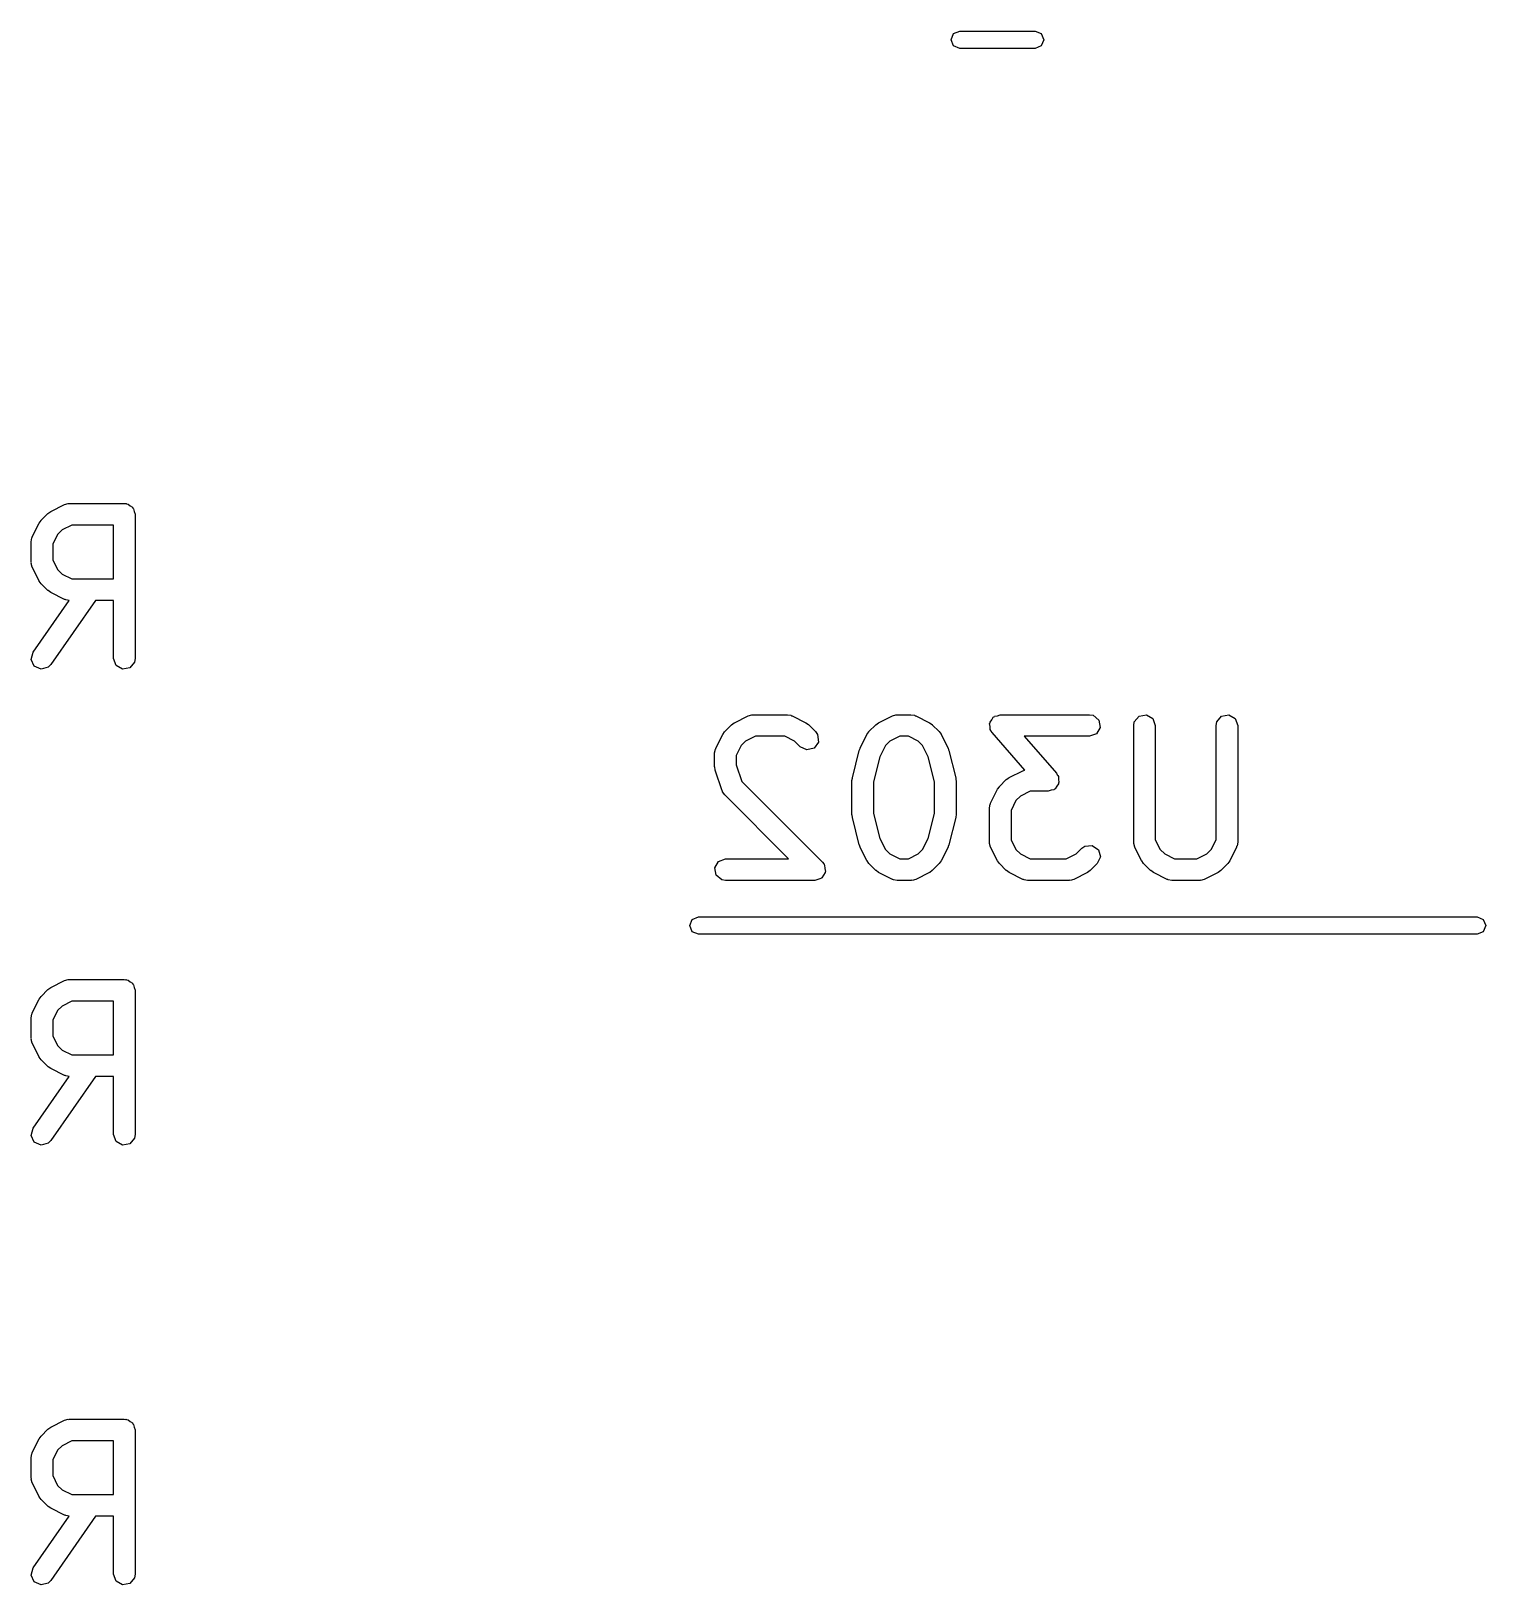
# Model space of a CAD drawing. Extents: x 64 to 231, y -147 to -43.
# Drawn here: x 133 to 143.09, y -81.81 to -71.03 of the extents above; entities that cross this region are included whole.
import ezdxf

# ---------------------------------------------------------------- set-up
doc = ezdxf.new("R2010")
doc.units = 0
doc.layers.add('BLACK', color=7, linetype='CONTINUOUS')

msp = doc.modelspace()

# ---------------------------------------------------------------- linework, layer by layer
at = {"layer": 'BLACK', "linetype": 'CONTINUOUS'}
for p, q in [((139.379, -71.093), (139.396, -71.0506)), ((139.396, -71.1354), (139.379, -71.093)), ((139.396, -71.0506), (139.439, -71.033)), ((139.439, -71.033), (139.961, -71.033)), ((139.961, -71.033), (140.004, -71.0506)), ((140.004, -71.0506), (140.021, -71.093)), ((140.021, -71.093), (140.004, -71.1354)), ((139.439, -71.153), (139.396, -71.1354)), ((139.961, -71.153), (139.439, -71.153)), ((140.004, -71.1354), (139.961, -71.153)), ((133.138, -74.3639), (133.233, -74.3163)), ((133.233, -74.3163), (133.258, -74.3089)), ((133.258, -74.3089), (133.262, -74.3099)), ((133.262, -74.3099), (133.267, -74.3084)), ((133.267, -74.3084), (133.647, -74.3084)), ((133.647, -74.3084), (133.657, -74.3101)), ((133.657, -74.3101), (133.66, -74.3095)), ((133.66, -74.3095), (133.663, -74.3112)), ((133.663, -74.3112), (133.673, -74.3129)), ((133.673, -74.3129), (133.688, -74.3254)), ((133.688, -74.3254), (133.705, -74.3352)), ((133.705, -74.3352), (133.707, -74.3415)), ((133.707, -74.3415), (133.712, -74.3459)), ((133.712, -74.3459), (133.716, -74.3651)), ((133.009, -74.5403), (133.057, -74.4451)), ((133.057, -74.4451), (133.07, -74.4271)), ((133.07, -74.4271), (133.071, -74.4256)), ((133.071, -74.4256), (133.118, -74.378)), ((133.118, -74.378), (133.137, -74.3651)), ((133.137, -74.3651), (133.138, -74.3639)), ((133.716, -74.3651), (133.722, -74.3834)), ((133.722, -74.3834), (133.722, -75.3834)), ((133.001, -74.5739), (133.006, -74.5482)), ((133.006, -74.5482), (133.008, -74.5448)), ((133.008, -74.5448), (133.009, -74.5403)), ((133.185, -74.523), (133.151, -74.5916)), ((133.216, -74.4926), (133.185, -74.523)), ((133.284, -74.4584), (133.216, -74.4926)), ((133.572, -74.4584), (133.284, -74.4584)), ((133.572, -74.8322), (133.572, -74.4584)), ((133.001, -74.7167), (133.001, -74.5739)), ((133.151, -74.5916), (133.151, -74.699)), ((133.003, -74.7209), (133.001, -74.7167)), ((133.002, -74.7253), (133.003, -74.7209)), ((133.009, -74.7503), (133.002, -74.7253)), ((133.057, -74.8455), (133.009, -74.7503)), ((133.151, -74.699), (133.185, -74.7675)), ((133.185, -74.7675), (133.216, -74.7979)), ((133.058, -74.8466), (133.057, -74.8455)), ((133.071, -74.865), (133.058, -74.8466)), ((133.118, -74.9126), (133.071, -74.865)), ((133.216, -74.7979), (133.284, -74.8322)), ((133.284, -74.8322), (133.572, -74.8322)), ((133.015, -75.3404), (133.265, -74.982)), ((133.12, -74.9133), (133.118, -74.9126)), ((133.138, -74.9267), (133.12, -74.9133)), ((133.448, -74.9822), (133.137, -75.4264)), ((133.233, -74.9743), (133.138, -74.9267)), ((133.237, -74.9748), (133.233, -74.9743)), ((133.241, -74.9777), (133.237, -74.9748)), ((133.265, -74.982), (133.241, -74.9777)), ((133.572, -74.9822), (133.448, -74.9822)), ((133.572, -75.3834), (133.572, -74.9822)), ((133.001, -75.3899), (133.015, -75.3404)), ((133.023, -75.4364), (133.001, -75.3899)), ((133.59, -75.4316), (133.572, -75.3834)), ((133.718, -75.409), (133.685, -75.4483)), ((133.722, -75.3834), (133.718, -75.409)), ((133.07, -75.4581), (133.023, -75.4364)), ((133.119, -75.4448), (133.07, -75.4581)), ((133.137, -75.4264), (133.119, -75.4448)), ((133.634, -75.4572), (133.59, -75.4316)), ((133.685, -75.4483), (133.634, -75.4572)), ((137.81, -75.8906), (137.857, -75.843)), ((137.857, -75.843), (137.876, -75.8301)), ((137.876, -75.8301), (137.877, -75.8289)), ((137.877, -75.8289), (137.972, -75.7813)), ((137.972, -75.7813), (137.997, -75.7739)), ((137.997, -75.7739), (138.001, -75.7749)), ((138.001, -75.7749), (138.006, -75.7734)), ((138.006, -75.7734), (138.244, -75.7734)), ((138.244, -75.7734), (138.269, -75.7779)), ((138.269, -75.7779), (138.273, -75.7808)), ((138.273, -75.7808), (138.277, -75.7813)), ((138.277, -75.7813), (138.372, -75.8289)), ((138.372, -75.8289), (138.39, -75.8423)), ((138.39, -75.8423), (138.392, -75.843)), ((138.392, -75.843), (138.44, -75.8906)), ((138.81, -75.8906), (138.857, -75.843)), ((138.857, -75.843), (138.876, -75.8301)), ((138.876, -75.8301), (138.877, -75.8289)), ((138.877, -75.8289), (138.972, -75.7813)), ((138.972, -75.7813), (138.997, -75.7739)), ((138.997, -75.7739), (139.001, -75.7749)), ((139.001, -75.7749), (139.006, -75.7734)), ((139.006, -75.7734), (139.101, -75.7734)), ((139.101, -75.7734), (139.126, -75.7779)), ((139.126, -75.7779), (139.13, -75.7808)), ((139.13, -75.7808), (139.134, -75.7813)), ((139.134, -75.7813), (139.23, -75.8289)), ((139.23, -75.8289), (139.248, -75.8423)), ((139.248, -75.8423), (139.249, -75.843)), ((139.249, -75.843), (139.297, -75.8906)), ((139.646, -75.8354), (139.649, -75.8302)), ((139.65, -75.8553), (139.646, -75.8354)), ((139.649, -75.8242), (139.662, -75.8084)), ((139.649, -75.8302), (139.649, -75.8242)), ((139.65, -75.8755), (139.65, -75.8553)), ((139.662, -75.8084), (139.672, -75.7909)), ((139.672, -75.7909), (139.677, -75.7889)), ((139.677, -75.7889), (139.681, -75.7842)), ((139.681, -75.7842), (139.701, -75.7803)), ((139.701, -75.7803), (139.72, -75.7734)), ((139.72, -75.7734), (140.339, -75.7734)), ((140.339, -75.7734), (140.365, -75.7779)), ((140.365, -75.7779), (140.404, -75.8109)), ((140.404, -75.8109), (140.413, -75.8614)), ((140.645, -75.8484), (140.649, -75.8227)), ((140.645, -76.6579), (140.645, -75.8484)), ((140.649, -75.8227), (140.682, -75.7834)), ((140.682, -75.7834), (140.733, -75.7745)), ((140.733, -75.7745), (140.777, -75.8002)), ((140.777, -75.8002), (140.795, -75.8484)), ((140.795, -75.8484), (140.795, -76.6402)), ((141.216, -75.8484), (141.221, -75.8227)), ((141.216, -76.6402), (141.216, -75.8484)), ((141.221, -75.8227), (141.254, -75.7834)), ((141.254, -75.7834), (141.304, -75.7745)), ((141.304, -75.7745), (141.349, -75.8002)), ((141.349, -75.8002), (141.366, -75.8484)), ((141.366, -75.8484), (141.366, -76.6579)), ((137.748, -76.0053), (137.796, -75.9101)), ((137.796, -75.9101), (137.809, -75.8921)), ((137.809, -75.8921), (137.81, -75.8906)), ((137.955, -75.9576), (137.924, -75.988)), ((138.023, -75.9234), (137.955, -75.9576)), ((138.226, -75.9234), (138.023, -75.9234)), ((138.294, -75.9576), (138.226, -75.9234)), ((138.333, -75.9967), (138.294, -75.9576)), ((138.459, -75.963), (138.43, -76.0051)), ((138.44, -75.8906), (138.454, -75.9119)), ((138.454, -75.9119), (138.459, -75.963)), ((138.748, -76.0053), (138.796, -75.9101)), ((138.796, -75.9101), (138.809, -75.8921)), ((138.809, -75.8921), (138.81, -75.8906)), ((138.955, -75.9576), (138.924, -75.988)), ((139.023, -75.9234), (138.955, -75.9576)), ((139.083, -75.9234), (139.023, -75.9234)), ((139.152, -75.9576), (139.083, -75.9234)), ((139.182, -75.988), (139.152, -75.9576)), ((139.297, -75.8906), (139.31, -75.909)), ((139.31, -75.909), (139.311, -75.9101)), ((139.311, -75.9101), (139.358, -76.0053)), ((139.654, -75.8828), (139.65, -75.8755)), ((139.655, -75.8859), (139.654, -75.8828)), ((139.658, -75.8881), (139.655, -75.8859)), ((139.663, -75.8978), (139.658, -75.8881)), ((139.891, -76.158), (139.663, -75.8978)), ((140.339, -75.9234), (139.885, -75.9234)), ((139.885, -75.9234), (140.11, -76.1799)), ((140.387, -75.9058), (140.339, -75.9234)), ((140.413, -75.8614), (140.387, -75.9058)), ((137.74, -76.0389), (137.745, -76.0132)), ((137.74, -76.1341), (137.74, -76.0389)), ((137.745, -76.0132), (137.748, -76.0098)), ((137.748, -76.0098), (137.748, -76.0053)), ((137.924, -75.988), (137.89, -76.0566)), ((137.89, -76.0566), (137.89, -76.1219)), ((138.38, -76.0183), (138.333, -75.9967)), ((138.43, -76.0051), (138.38, -76.0183)), ((138.695, -76.2111), (138.742, -76.0207)), ((138.742, -76.0207), (138.748, -76.0088)), ((138.748, -76.0088), (138.748, -76.0053)), ((138.886, -76.065), (138.842, -76.2386)), ((138.924, -75.988), (138.886, -76.065)), ((139.221, -76.065), (139.182, -75.988)), ((139.264, -76.2386), (139.221, -76.065)), ((139.358, -76.0053), (139.362, -76.0177)), ((139.362, -76.0177), (139.364, -76.0207)), ((139.364, -76.0207), (139.412, -76.2111)), ((137.741, -76.1356), (137.74, -76.1341)), ((137.744, -76.1578), (137.741, -76.1356)), ((137.792, -76.3007), (137.744, -76.1578)), ((137.89, -76.1219), (137.928, -76.2364)), ((139.782, -76.2099), (139.877, -76.1623)), ((139.877, -76.1623), (139.891, -76.158)), ((140.11, -76.1799), (140.115, -76.1896)), ((137.928, -76.2364), (138.487, -76.7953)), ((138.692, -76.2293), (138.695, -76.2146)), ((138.692, -76.4674), (138.692, -76.2293)), ((138.695, -76.2146), (138.695, -76.2111)), ((138.842, -76.2386), (138.842, -76.4582)), ((139.264, -76.4582), (139.264, -76.2386)), ((139.412, -76.2111), (139.413, -76.2261)), ((139.413, -76.2261), (139.414, -76.2293)), ((139.414, -76.2293), (139.414, -76.4674)), ((139.7, -76.291), (139.714, -76.273)), ((139.714, -76.2715), (139.762, -76.2239)), ((139.714, -76.273), (139.714, -76.2715)), ((139.762, -76.2239), (139.78, -76.2111)), ((139.78, -76.2111), (139.782, -76.2099)), ((140.101, -76.2868), (140.096, -76.2888)), ((140.112, -76.2693), (140.101, -76.2868)), ((140.124, -76.2535), (140.112, -76.2693)), ((140.115, -76.1896), (140.118, -76.1918)), ((140.118, -76.1918), (140.119, -76.1949)), ((140.119, -76.1949), (140.123, -76.2022)), ((140.123, -76.2022), (140.124, -76.2224)), ((140.124, -76.2224), (140.127, -76.2424)), ((140.127, -76.2424), (140.124, -76.2475)), ((140.124, -76.2475), (140.124, -76.2535)), ((137.794, -76.3042), (137.792, -76.3007)), ((137.795, -76.3086), (137.794, -76.3042)), ((137.81, -76.33), (137.795, -76.3086)), ((138.253, -76.7734), (137.81, -76.33)), ((139.645, -76.4198), (139.649, -76.3942)), ((139.649, -76.3942), (139.652, -76.3907)), ((139.652, -76.3907), (139.653, -76.3863)), ((139.653, -76.3863), (139.7, -76.291)), ((139.829, -76.369), (139.795, -76.4375)), ((139.86, -76.3386), (139.829, -76.369)), ((139.928, -76.3043), (139.86, -76.3386)), ((140.053, -76.3043), (139.928, -76.3043)), ((140.072, -76.2974), (140.053, -76.3043)), ((140.092, -76.2935), (140.072, -76.2974)), ((140.096, -76.2888), (140.092, -76.2935)), ((138.694, -76.4707), (138.692, -76.4674)), ((138.695, -76.4856), (138.694, -76.4707)), ((138.742, -76.6761), (138.695, -76.4856)), ((138.842, -76.4582), (138.886, -76.6317)), ((139.221, -76.6317), (139.264, -76.4582)), ((139.412, -76.4856), (139.364, -76.6761)), ((139.414, -76.4674), (139.411, -76.4822)), ((139.411, -76.4822), (139.412, -76.4856)), ((139.645, -76.6579), (139.645, -76.4198)), ((139.795, -76.4375), (139.795, -76.6402)), ((138.744, -76.679), (138.742, -76.6761)), ((138.748, -76.6914), (138.744, -76.679)), ((138.796, -76.7867), (138.748, -76.6914)), ((138.886, -76.6317), (138.924, -76.7087)), ((138.924, -76.7087), (138.955, -76.7391)), ((139.152, -76.7391), (139.182, -76.7087)), ((139.182, -76.7087), (139.221, -76.6317)), ((139.358, -76.6914), (139.311, -76.7867)), ((139.359, -76.6879), (139.358, -76.6914)), ((139.364, -76.6761), (139.359, -76.6879)), ((139.646, -76.6621), (139.645, -76.6579)), ((139.645, -76.6665), (139.646, -76.6621)), ((139.653, -76.6914), (139.645, -76.6665)), ((139.7, -76.7867), (139.653, -76.6914)), ((139.795, -76.6402), (139.829, -76.7087)), ((139.829, -76.7087), (139.86, -76.7391)), ((140.247, -76.7391), (140.286, -76.7001)), ((140.286, -76.7001), (140.307, -76.6852)), ((140.307, -76.6852), (140.358, -76.6807)), ((140.358, -76.6807), (140.4, -76.7101)), ((140.4, -76.7101), (140.414, -76.7597)), ((140.646, -76.6621), (140.645, -76.6579)), ((140.645, -76.6665), (140.646, -76.6621)), ((140.653, -76.6914), (140.645, -76.6665)), ((140.7, -76.7867), (140.653, -76.6914)), ((140.795, -76.6402), (140.829, -76.7087)), ((140.829, -76.7087), (140.86, -76.7391)), ((141.152, -76.7391), (141.182, -76.7087)), ((141.182, -76.7087), (141.216, -76.6402)), ((141.358, -76.6914), (141.311, -76.7867)), ((141.359, -76.687), (141.358, -76.6914)), ((141.362, -76.6836), (141.359, -76.687)), ((141.366, -76.6579), (141.362, -76.6836)), ((137.741, -76.8354), (137.767, -76.7909)), ((137.767, -76.7909), (137.815, -76.7734)), ((137.815, -76.7734), (138.253, -76.7734)), ((138.487, -76.7953), (138.497, -76.8088)), ((138.497, -76.8088), (138.499, -76.8109)), ((138.499, -76.8109), (138.499, -76.8129)), ((138.499, -76.8129), (138.502, -76.8167)), ((138.502, -76.8167), (138.504, -76.8392)), ((138.797, -76.7878), (138.796, -76.7867)), ((138.81, -76.8062), (138.797, -76.7878)), ((138.857, -76.8538), (138.81, -76.8062)), ((138.955, -76.7391), (139.023, -76.7734)), ((139.023, -76.7734), (139.083, -76.7734)), ((139.083, -76.7734), (139.152, -76.7391)), ((139.297, -76.8062), (139.249, -76.8538)), ((139.311, -76.7867), (139.297, -76.8047)), ((139.297, -76.8047), (139.297, -76.8062)), ((139.702, -76.7878), (139.7, -76.7867)), ((139.714, -76.8062), (139.702, -76.7878)), ((139.762, -76.8538), (139.714, -76.8062)), ((139.86, -76.7391), (139.928, -76.7734)), ((139.928, -76.7734), (140.178, -76.7734)), ((140.178, -76.7734), (140.247, -76.7391)), ((140.392, -76.8062), (140.344, -76.8538)), ((140.414, -76.7597), (140.392, -76.8062)), ((140.702, -76.7878), (140.7, -76.7867)), ((140.714, -76.8062), (140.702, -76.7878)), ((140.762, -76.8538), (140.714, -76.8062)), ((140.86, -76.7391), (140.928, -76.7734)), ((140.928, -76.7734), (141.083, -76.7734)), ((141.083, -76.7734), (141.152, -76.7391)), ((141.297, -76.8062), (141.249, -76.8538)), ((141.311, -76.7867), (141.297, -76.8047)), ((141.297, -76.8047), (141.297, -76.8062)), ((137.75, -76.8859), (137.741, -76.8354)), ((137.789, -76.9189), (137.75, -76.8859)), ((137.815, -76.9234), (137.789, -76.9189)), ((138.434, -76.9234), (137.815, -76.9234)), ((138.455, -76.9157), (138.434, -76.9234)), ((138.477, -76.9098), (138.455, -76.9157)), ((138.479, -76.907), (138.477, -76.9098)), ((138.482, -76.9058), (138.479, -76.907)), ((138.494, -76.8863), (138.482, -76.9058)), ((138.507, -76.8678), (138.494, -76.8863)), ((138.504, -76.8392), (138.508, -76.8614)), ((138.508, -76.8614), (138.506, -76.8644)), ((138.506, -76.8644), (138.507, -76.8678)), ((138.859, -76.8545), (138.857, -76.8538)), ((138.877, -76.8678), (138.859, -76.8545)), ((138.972, -76.9155), (138.877, -76.8678)), ((138.976, -76.916), (138.972, -76.9155)), ((138.98, -76.9189), (138.976, -76.916)), ((139.006, -76.9234), (138.98, -76.9189)), ((139.101, -76.9234), (139.006, -76.9234)), ((139.105, -76.9218), (139.101, -76.9234)), ((139.109, -76.9229), (139.105, -76.9218)), ((139.134, -76.9155), (139.109, -76.9229)), ((139.23, -76.8678), (139.134, -76.9155)), ((139.231, -76.8667), (139.23, -76.8678)), ((139.249, -76.8538), (139.231, -76.8667)), ((139.764, -76.8545), (139.762, -76.8538)), ((139.782, -76.8678), (139.764, -76.8545)), ((139.877, -76.9155), (139.782, -76.8678)), ((139.881, -76.916), (139.877, -76.9155)), ((139.885, -76.9189), (139.881, -76.916)), ((139.91, -76.9234), (139.885, -76.9189)), ((140.196, -76.9234), (139.91, -76.9234)), ((140.2, -76.9218), (140.196, -76.9234)), ((140.205, -76.9229), (140.2, -76.9218)), ((140.23, -76.9155), (140.205, -76.9229)), ((140.325, -76.8678), (140.23, -76.9155)), ((140.326, -76.8667), (140.325, -76.8678)), ((140.344, -76.8538), (140.326, -76.8667)), ((140.764, -76.8545), (140.762, -76.8538)), ((140.782, -76.8678), (140.764, -76.8545)), ((140.877, -76.9155), (140.782, -76.8678)), ((140.881, -76.916), (140.877, -76.9155)), ((140.885, -76.9189), (140.881, -76.916)), ((140.91, -76.9234), (140.885, -76.9189)), ((141.101, -76.9234), (140.91, -76.9234)), ((141.105, -76.9218), (141.101, -76.9234)), ((141.109, -76.9229), (141.105, -76.9218)), ((141.134, -76.9155), (141.109, -76.9229)), ((141.23, -76.8678), (141.134, -76.9155)), ((141.231, -76.8667), (141.23, -76.8678)), ((141.249, -76.8538), (141.231, -76.8667)), ((137.567, -77.236), (137.585, -77.1936)), ((137.585, -77.2784), (137.567, -77.236)), ((137.585, -77.1936), (137.627, -77.176)), ((137.627, -77.176), (143.027, -77.176)), ((143.027, -77.176), (143.069, -77.1936)), ((143.069, -77.1936), (143.087, -77.236)), ((143.087, -77.236), (143.069, -77.2784)), ((137.627, -77.296), (137.585, -77.2784)), ((143.027, -77.296), (137.627, -77.296)), ((143.069, -77.2784), (143.027, -77.296)), ((133.071, -77.7266), (133.118, -77.679)), ((133.118, -77.679), (133.137, -77.6661)), ((133.137, -77.6661), (133.138, -77.6649)), ((133.138, -77.6649), (133.233, -77.6173)), ((133.233, -77.6173), (133.258, -77.6099)), ((133.258, -77.6099), (133.262, -77.6109)), ((133.262, -77.6109), (133.267, -77.6094)), ((133.267, -77.6094), (133.647, -77.6094)), ((133.647, -77.6094), (133.657, -77.6111)), ((133.657, -77.6111), (133.66, -77.6105)), ((133.66, -77.6105), (133.663, -77.6122)), ((133.663, -77.6122), (133.673, -77.6139)), ((133.673, -77.6139), (133.688, -77.6264)), ((133.688, -77.6264), (133.705, -77.6362)), ((133.705, -77.6362), (133.707, -77.6425)), ((133.707, -77.6425), (133.712, -77.6469)), ((133.712, -77.6469), (133.716, -77.6661)), ((133.716, -77.6661), (133.722, -77.6844)), ((133.722, -77.6844), (133.722, -78.6844)), ((133.009, -77.8413), (133.057, -77.7461)), ((133.057, -77.7461), (133.07, -77.7281)), ((133.07, -77.7281), (133.071, -77.7266)), ((133.216, -77.7936), (133.185, -77.824)), ((133.284, -77.7594), (133.216, -77.7936)), ((133.572, -77.7594), (133.284, -77.7594)), ((133.572, -78.1332), (133.572, -77.7594)), ((133.001, -77.8749), (133.006, -77.8492)), ((133.001, -78.0177), (133.001, -77.8749)), ((133.006, -77.8492), (133.008, -77.8458)), ((133.008, -77.8458), (133.009, -77.8413)), ((133.185, -77.824), (133.151, -77.8926)), ((133.151, -77.8926), (133.151, -78)), ((133.151, -78), (133.185, -78.0685)), ((133.003, -78.0219), (133.001, -78.0177)), ((133.002, -78.0263), (133.003, -78.0219)), ((133.009, -78.0513), (133.002, -78.0263)), ((133.057, -78.1465), (133.009, -78.0513)), ((133.185, -78.0685), (133.216, -78.0989)), ((133.216, -78.0989), (133.284, -78.1332)), ((133.058, -78.1476), (133.057, -78.1465)), ((133.071, -78.166), (133.058, -78.1476)), ((133.118, -78.2136), (133.071, -78.166)), ((133.12, -78.2143), (133.118, -78.2136)), ((133.138, -78.2277), (133.12, -78.2143)), ((133.284, -78.1332), (133.572, -78.1332)), ((133.015, -78.6414), (133.265, -78.283)), ((133.448, -78.2832), (133.137, -78.7274)), ((133.233, -78.2753), (133.138, -78.2277)), ((133.237, -78.2758), (133.233, -78.2753)), ((133.241, -78.2787), (133.237, -78.2758)), ((133.265, -78.283), (133.241, -78.2787)), ((133.572, -78.2832), (133.448, -78.2832)), ((133.572, -78.6844), (133.572, -78.2832)), ((133.001, -78.6909), (133.015, -78.6414)), ((133.023, -78.7374), (133.001, -78.6909)), ((133.07, -78.7591), (133.023, -78.7374)), ((133.119, -78.7458), (133.07, -78.7591)), ((133.137, -78.7274), (133.119, -78.7458)), ((133.59, -78.7326), (133.572, -78.6844)), ((133.634, -78.7582), (133.59, -78.7326)), ((133.685, -78.7493), (133.634, -78.7582)), ((133.718, -78.71), (133.685, -78.7493)), ((133.722, -78.6844), (133.718, -78.71)), ((133.138, -80.7139), (133.233, -80.6663)), ((133.233, -80.6663), (133.258, -80.6589)), ((133.258, -80.6589), (133.262, -80.6599)), ((133.262, -80.6599), (133.267, -80.6584)), ((133.267, -80.6584), (133.647, -80.6584)), ((133.647, -80.6584), (133.657, -80.6601)), ((133.657, -80.6601), (133.66, -80.6595)), ((133.66, -80.6595), (133.663, -80.6612)), ((133.663, -80.6612), (133.673, -80.6629)), ((133.673, -80.6629), (133.688, -80.6754)), ((133.688, -80.6754), (133.705, -80.6852)), ((133.705, -80.6852), (133.707, -80.6915)), ((133.707, -80.6915), (133.712, -80.6959)), ((133.712, -80.6959), (133.716, -80.7151)), ((133.009, -80.8903), (133.057, -80.7951)), ((133.057, -80.7951), (133.07, -80.7771)), ((133.07, -80.7771), (133.071, -80.7756)), ((133.071, -80.7756), (133.118, -80.728)), ((133.118, -80.728), (133.137, -80.7151)), ((133.137, -80.7151), (133.138, -80.7139)), ((133.284, -80.8084), (133.216, -80.8426)), ((133.572, -80.8084), (133.284, -80.8084)), ((133.572, -81.1822), (133.572, -80.8084)), ((133.716, -80.7151), (133.722, -80.7334)), ((133.722, -80.7334), (133.722, -81.7334)), ((133.001, -80.9239), (133.006, -80.8982)), ((133.006, -80.8982), (133.008, -80.8948)), ((133.008, -80.8948), (133.009, -80.8903)), ((133.185, -80.873), (133.151, -80.9416)), ((133.216, -80.8426), (133.185, -80.873)), ((133.001, -81.0667), (133.001, -80.9239)), ((133.151, -80.9416), (133.151, -81.049)), ((133.003, -81.0709), (133.001, -81.0667)), ((133.002, -81.0753), (133.003, -81.0709)), ((133.009, -81.1003), (133.002, -81.0753)), ((133.057, -81.1955), (133.009, -81.1003)), ((133.151, -81.049), (133.185, -81.1175)), ((133.185, -81.1175), (133.216, -81.1479)), ((133.058, -81.1966), (133.057, -81.1955)), ((133.071, -81.215), (133.058, -81.1966)), ((133.118, -81.2626), (133.071, -81.215)), ((133.216, -81.1479), (133.284, -81.1822)), ((133.284, -81.1822), (133.572, -81.1822)), ((133.015, -81.6904), (133.265, -81.332)), ((133.12, -81.2633), (133.118, -81.2626)), ((133.138, -81.2767), (133.12, -81.2633)), ((133.448, -81.3322), (133.137, -81.7764)), ((133.233, -81.3243), (133.138, -81.2767)), ((133.237, -81.3248), (133.233, -81.3243)), ((133.241, -81.3277), (133.237, -81.3248)), ((133.265, -81.332), (133.241, -81.3277)), ((133.572, -81.3322), (133.448, -81.3322)), ((133.572, -81.7334), (133.572, -81.3322)), ((133.001, -81.7399), (133.015, -81.6904)), ((133.023, -81.7864), (133.001, -81.7399)), ((133.137, -81.7764), (133.119, -81.7948)), ((133.59, -81.7816), (133.572, -81.7334)), ((133.634, -81.8072), (133.59, -81.7816)), ((133.718, -81.759), (133.685, -81.7983)), ((133.722, -81.7334), (133.718, -81.759)), ((133.07, -81.8081), (133.023, -81.7864)), ((133.119, -81.7948), (133.07, -81.8081)), ((133.685, -81.7983), (133.634, -81.8072))]:
    msp.add_line(p, q, dxfattribs=at)

doc.saveas('drawing.dxf')
